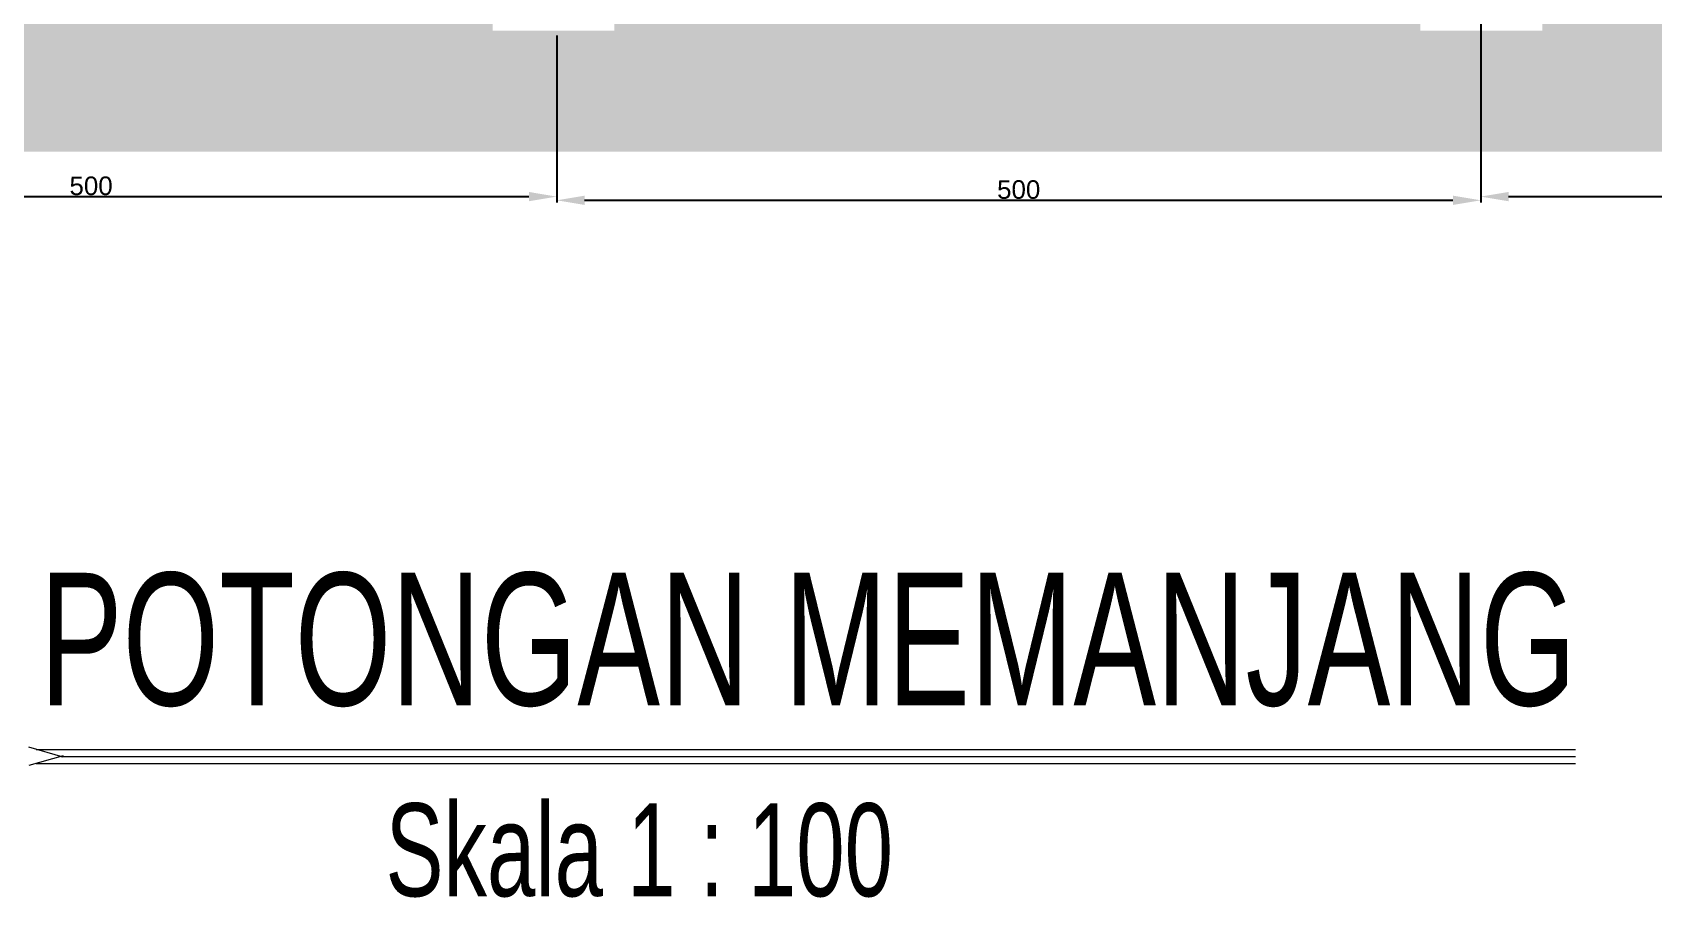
# Model space of a CAD drawing. Header units: centimetres. Extents: x 134057 to 145613, y 5028 to 39996.
# Drawn here: x 135699 to 136572, y 12573 to 13038 of the extents above; entities that cross this region are included whole.
import ezdxf

# ---------------------------------------------------------------- set-up
doc = ezdxf.new("R2010")
doc.units = ezdxf.units.CM
doc.header["$PDMODE"] = 2
doc.layers.add('dinding', color=151, linetype='Continuous')
doc.layers.add('TEXT', color=3, linetype='Continuous', lineweight=20)
doc.styles.add('ROMANS', font='ROMANS.SHX', dxfattribs={"width": 0.7})
doc.styles.get("Standard").update_dxf_attribs({"font": 'arial.ttf'})
doc.dimstyles.new('ISO-25', dxfattribs={"dimtxt": 2.5, "dimasz": 2.5, "dimexe": 1.25, "dimexo": 0.625, "dimtad": 1, "dimtxsty": 'Standard', "dimcen": 2.5, "dimadec": 0, "dimazin": 0, "dimtfac": 1, "dimtmove": 0, "dimatfit": 3, "dimfxl": 1, "dimarcsym": 0})

# ---------------------------------------------------------------- blocks, each defined once
blk = doc.blocks.new('*D100')
at = {"layer": 'Defpoints', "color": 0, "transparency": 16777216}
for p in [(135479.45, 13039.49, -313.9), (135981.34, 13037.49, -313.9), (135981.34, 12950.09)]:
    blk.add_point(p, dxfattribs=at)
at = {"layer": 'dinding', "color": 0, "lineweight": -2, "transparency": 16777216}
for p, q in [((135479.45, 13038.86), (135479.45, 12948.84)), ((135981.34, 13036.86), (135981.34, 12948.84)), ((135494.45, 12950.09), (135966.34, 12950.09))]:
    blk.add_line(p, q, dxfattribs=at)
at = {"layer": 'dinding', "color": 0, "transparency": 16777216}
for points in [[(135494.45, 12952.59), (135494.45, 12947.59), (135479.45, 12950.09)], [(135966.34, 12952.59), (135966.34, 12947.59), (135981.34, 12950.09)]]:
    blk.add_solid(points, dxfattribs=at)
at = {"layer": 'dinding', "color": 0, "transparency": 16777216, "insert": (135730.4, 12955.82), "char_height": 10, "attachment_point": 5}
blk.add_mtext('500', dxfattribs=at)
blk = doc.blocks.new('*D101')
at = {"layer": 'Defpoints', "color": 0, "transparency": 16777216}
for p in [(135981.34, 13037.49, -313.9), (136479.29, 13037.49, -313.9), (136479.29, 12948.09)]:
    blk.add_point(p, dxfattribs=at)
at = {"layer": 'dinding', "color": 0, "lineweight": -2, "transparency": 16777216}
for p, q in [((135981.34, 13036.86), (135981.34, 12946.84)), ((136479.29, 13036.86), (136479.29, 12946.84)), ((135996.34, 12948.09), (136464.29, 12948.09))]:
    blk.add_line(p, q, dxfattribs=at)
at = {"layer": 'dinding', "color": 0, "transparency": 16777216}
for points in [[(135996.34, 12950.59), (135996.34, 12945.59), (135981.34, 12948.09)], [(136464.29, 12950.59), (136464.29, 12945.59), (136479.29, 12948.09)]]:
    blk.add_solid(points, dxfattribs=at)
at = {"layer": 'dinding', "color": 0, "transparency": 16777216, "insert": (136230.31, 12953.82), "char_height": 10, "attachment_point": 5}
blk.add_mtext('500', dxfattribs=at)
blk = doc.blocks.new('*D102')
at = {"layer": 'Defpoints', "color": 0, "transparency": 16777216}
for p in [(136479.29, 13184.62), (136981.67, 13039.49, -313.9), (136981.67, 12950.09)]:
    blk.add_point(p, dxfattribs=at)
at = {"layer": 'dinding', "color": 0, "lineweight": -2, "transparency": 16777216}
for p, q in [((136479.29, 13184), (136479.29, 12948.84)), ((136981.67, 13038.86), (136981.67, 12948.84)), ((136494.29, 12950.09), (136966.67, 12950.09))]:
    blk.add_line(p, q, dxfattribs=at)
at = {"layer": 'dinding', "color": 0, "transparency": 16777216}
for points in [[(136494.29, 12952.59), (136494.29, 12947.59), (136479.29, 12950.09)], [(136966.67, 12952.59), (136966.67, 12947.59), (136981.67, 12950.09)]]:
    blk.add_solid(points, dxfattribs=at)
at = {"layer": 'dinding', "color": 0, "transparency": 16777216, "insert": (136730.48, 12955.82), "char_height": 10, "attachment_point": 5}
blk.add_mtext('500', dxfattribs=at)

msp = doc.modelspace()

# ---------------------------------------------------------------- hatches: boundary and pattern name
at = {"true_color": 0x636466}
h = msp.add_hatch(dxfattribs=at)
h.set_pattern_fill('EARTH', color=251, scale=3, angle=45)
h.set_pattern_definition([(45, (-11970.573, -23015.835), (0, 26.9407684), [19.05, -19.05]), (45, (-11975.624, -23010.783), (0, 26.9407684), [19.05, -19.05]), (45, (-11980.675, -23005.732), (0, 26.9407684), [19.05, -19.05]), (135, (-11980.675, -23002.364), (-26.9407684, 0), [19.05, -19.05]), (135, (-11975.624, -22997.313), (-26.9407684, 0), [19.05, -19.05]), (135, (-11970.573, -22992.261), (-26.9407684, 0), [19.05, -19.05])])
h.paths.add_polyline_path([(137100.97, 13161.624), (137012.411, 13161.624), (137012.411, 13039.487), (136946.811, 13039.487), (136946.811, 13149.213), (136512.411, 13149.213), (136512.411, 13079.213), (136512.411, 13039.487), (136446.811, 13039.487), (136446.811, 13149.213), (136012.411, 13149.213), (136012.411, 13039.487), (135946.811, 13039.487), (135946.811, 13149.213), (135512.411, 13149.213), (135512.411, 13039.487), (135446.811, 13039.487), (135446.811, 13149.213), (135010.031, 13149.213), (135010.031, 13039.487), (134944.431, 13039.487), (134944.431, 13161.518), (134859.717, 13161.518), (134859.717, 12974.35), (137100.97, 12974.35)])

# ---------------------------------------------------------------- linework, layer by layer
at = {"layer": 'TEXT', "color": 2, "linetype": 'Continuous', "lineweight": 9}
for p, q in [((135715.349, 12648.277), (135696.907, 12653.523)), ((135700.819, 12652.41), (136530.422, 12652.41)), ((135715.349, 12648.955), (135696.907, 12643.708)), ((135700.819, 12644.821), (136530.422, 12644.821)), ((135714.158, 12648.616), (136530.422, 12648.616))]:
    msp.add_line(p, q, dxfattribs=at)

# ---------------------------------------------------------------- texts
at = {"layer": 'TEXT', "color": 2, "linetype": 'Continuous', "lineweight": 9, "width": 23529.60895, "attachment_point": 1, "style": 'ROMANS'}
for s, insert, char_height in [('\\pt5.64971;{\\fCastellar|b0|i0|c0|p18;POTONGAN MEMANJANG}', (135702.819, 12747.496), 71.39782), ('\\pt3.96;{\\fColonna MT|b0|i0|c0|p82;Skala 1 : 100}', (135889.093, 12623.367), 50.04503)]:
    msp.add_mtext(s, dxfattribs=dict(at, insert=insert, char_height=char_height))

# ---------------------------------------------------------------- dimensions: what is measured, and where the dimension line sits
at = {"layer": 'dinding'}
for base, p1, p2, picture, middle in [((136981.669, 12950.089), (136479.288, 13184.624), (136981.669, 13039.487, -313.896), '*D102', (136730.479, 12950.089)), ((135981.341, 12950.089), (135479.453, 13039.487, -313.896), (135981.341, 13037.487, -313.896), '*D100', (135730.397, 12950.089)), ((136479.288, 12948.089), (135981.341, 13037.487, -313.896), (136479.288, 13037.487, -313.896), '*D101', (136230.315, 12948.089))]:
    dim = msp.add_linear_dim(base=base, p1=p1, p2=p2, text='500', dimstyle='ISO-25', override={"dimtxt": 10, "dimasz": 15}, dxfattribs=at)
    dim.commit()
    dim.dimension.update_dxf_attribs({"geometry": picture, "text_midpoint": middle, "dimtype": 160})

doc.saveas('drawing.dxf')
